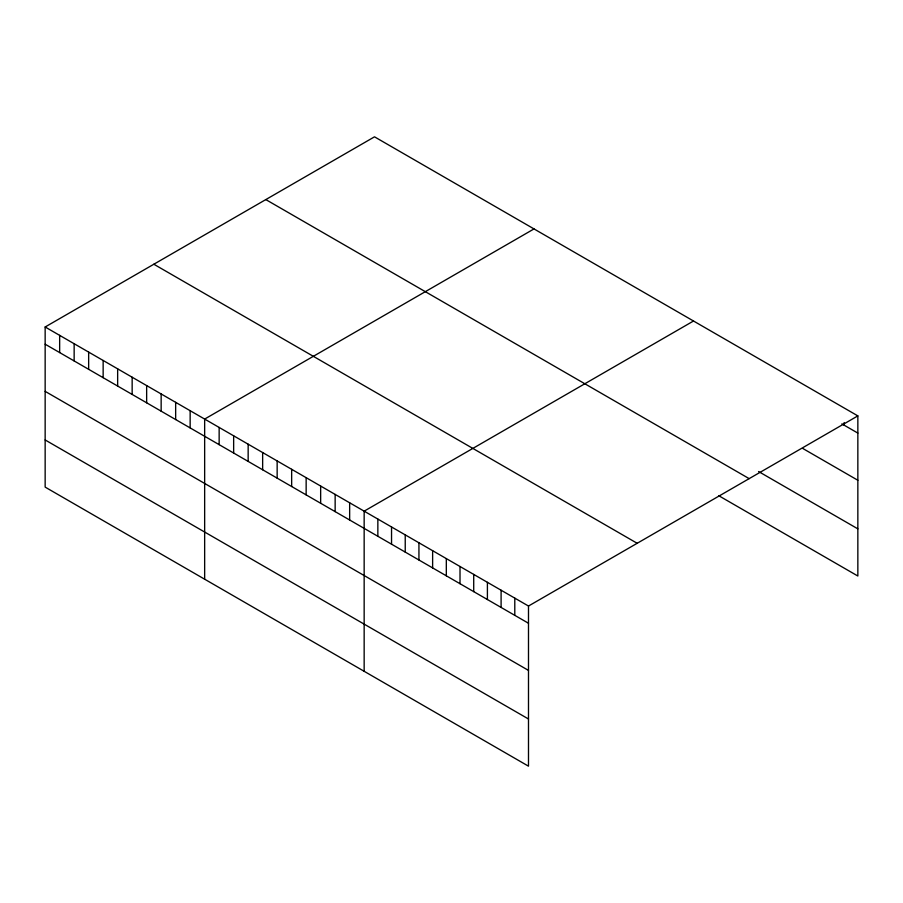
<?xml version="1.0" encoding="UTF-8"?>
<svg xmlns="http://www.w3.org/2000/svg" width="903" height="903" viewBox="0 0 903 903"><rect width="100%" height="100%" fill="white"/><g stroke="black" fill="none" stroke-linecap="round" stroke-linejoin="round"><path stroke-width="1.35" d="M45.15 326.988L528.492 606.037L528.492 766.173L45.15 487.112L45.15 326.988L374.508 136.827L857.85 415.888L857.85 576.012L718.619 495.634M534.012 228.922L204.654 419.071L204.654 579.207M693.515 321.005L364.157 511.166L364.157 671.29M528.492 606.037L857.85 415.888M841.878 423.868L857.85 433.09M803.072 448.633L857.85 480.261M758.565 471.524L857.85 528.853M265.821 199.586L749.163 478.635M153.837 264.229L637.179 543.29M45.15 344.201L528.492 623.251M45.15 391.36L528.492 670.41M45.15 439.953L528.492 719.002M844.158 422.536L844.158 425.189M514.789 598.136L514.789 615.338M501.097 590.223L501.097 607.437M487.406 582.322L487.406 599.536M473.714 574.41L473.714 591.623M460.011 566.508L460.011 583.722M446.319 558.596L446.319 575.809M432.627 550.695L432.627 567.908M418.936 542.782L418.936 559.995M405.233 534.881L405.233 552.094M391.541 526.968L391.541 544.182M377.849 519.067L377.849 536.28M349.653 502.79L349.653 520.004M335.148 494.415L335.148 511.629M320.655 486.04L320.655 503.253M306.151 477.676L306.151 494.889M291.658 469.3L291.658 486.514M277.153 460.925L277.153 478.138M262.649 452.561L262.649 469.774M248.156 444.186L248.156 461.399M233.651 435.81L233.651 453.024M219.147 427.446L219.147 444.66M190.149 410.696L190.149 427.909M175.656 402.332L175.656 419.545M161.152 393.956L161.152 411.17M146.647 385.581L146.647 402.794M132.154 377.217L132.154 394.43M117.65 368.842L117.65 386.055M103.145 360.466L103.145 377.68M88.652 352.102L88.652 369.316M74.148 343.727L74.148 360.94M59.654 335.352L59.654 352.565"/></g></svg>
